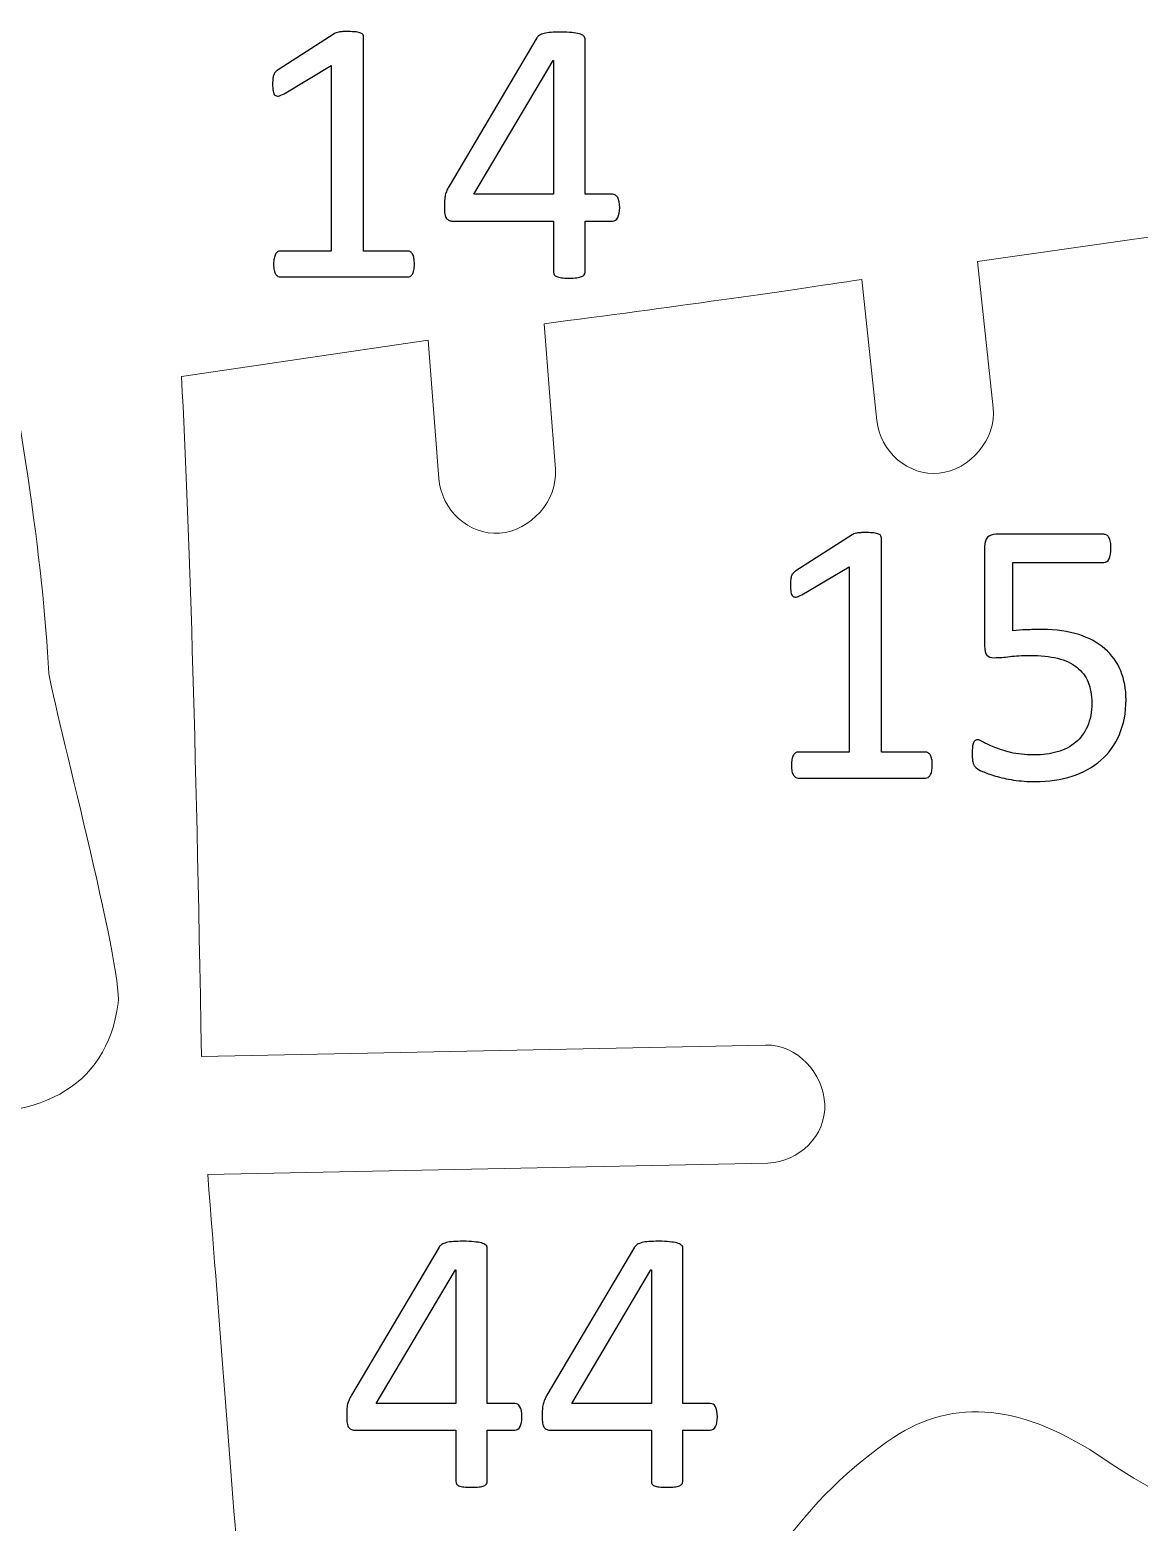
# Model space of a CAD drawing. Header units: inches. Extents: x -2.74 to 3.04, y -4.95 to 0.91.
# Drawn here: x -1.01 to -0.531, y 0.156 to 0.801 of the extents above; entities that cross this region are included whole.
import ezdxf

# ---------------------------------------------------------------- set-up
doc = ezdxf.new("R2010")
doc.units = ezdxf.units.IN
doc.header["$MEASUREMENT"] = 0
doc.layers.add('Layer 1', color=7, linetype='Continuous')

msp = doc.modelspace()

# ---------------------------------------------------------------- linework, layer by layer
at = {"layer": 'Layer 1', "color": 1, "lineweight": 9}
for points, knots in [([(-1.1036, 0.34361), (-1.1036, 0.34361), (-1.05435, 0.33406), (-1.05435, 0.33406), (-1.05435, 0.33406), (-1.00737, 0.32848), (-0.97731, 0.34351), (-0.97233, 0.38055), (-0.97233, 0.38055), (-0.97031, 0.39557), (-0.99998, 0.50842), (-1.00234, 0.52306), (-1.00234, 0.52306), (-1.00457, 0.57064), (-1.01445, 0.63688), (-1.03198, 0.72176), (-1.03198, 0.72176), (-1.03744, 0.74213), (-1.05893, 0.76045), (-1.09643, 0.77673), (-1.09643, 0.77673), (-1.15956, 0.77634), (-1.2063, 0.75626), (-1.23665, 0.7165), (-1.23665, 0.7165), (-1.26701, 0.67672), (-1.30163, 0.65915), (-1.3405, 0.66376), (-1.3405, 0.66376), (-1.35995, 0.66607), (-1.384, 0.68766), (-1.41266, 0.72852), (-1.41266, 0.72852), (-1.44133, 0.76938), (-1.47705, 0.79235), (-1.51981, 0.79743), (-1.51981, 0.79743), (-1.55092, 0.80113), (-1.57452, 0.76844), (-1.59061, 0.69937), (-1.59061, 0.69937), (-1.59864, 0.65868), (-1.60557, 0.61715), (-1.61073, 0.57872)], [0, 0, 0, 0, 0.090909, 0.090909, 0.090909, 0.090909, 0.181818, 0.181818, 0.181818, 0.181818, 0.272727, 0.272727, 0.272727, 0.272727, 0.363636, 0.363636, 0.363636, 0.363636, 0.454545, 0.454545, 0.454545, 0.454545, 0.545455, 0.545455, 0.545455, 0.545455, 0.636364, 0.636364, 0.636364, 0.636364, 0.727273, 0.727273, 0.727273, 0.727273, 0.818182, 0.818182, 0.818182, 0.818182, 0.909091, 0.909091, 0.909091, 0.909091, 1, 1, 1, 1]), ([(-0.65099, 0.6933), (-0.65099, 0.6933), (-0.6444, 0.63237), (-0.6444, 0.63237), (-0.6444, 0.63237), (-0.64302, 0.61895), (-0.63089, 0.60817), (-0.61748, 0.60956), (-0.61748, 0.60956), (-0.60407, 0.61094), (-0.59278, 0.62441), (-0.59416, 0.63782), (-0.59416, 0.63782), (-0.59416, 0.63782), (-0.60098, 0.70097), (-0.60098, 0.70097)], [0, 0, 0, 0, 0.25, 0.25, 0.25, 0.25, 0.5, 0.5, 0.5, 0.5, 0.75, 0.75, 0.75, 0.75, 1, 1, 1, 1]), ([(-0.83841, 0.66707), (-0.83841, 0.66707), (-0.8337, 0.60726), (-0.8337, 0.60726), (-0.8337, 0.60726), (-0.83271, 0.59381), (-0.82091, 0.58268), (-0.80746, 0.58367), (-0.80746, 0.58367), (-0.79402, 0.58466), (-0.78234, 0.5978), (-0.78333, 0.61124), (-0.78333, 0.61124), (-0.78333, 0.61124), (-0.78827, 0.67413), (-0.78827, 0.67413)], [0, 0, 0, 0, 0.25, 0.25, 0.25, 0.25, 0.5, 0.5, 0.5, 0.5, 0.75, 0.75, 0.75, 0.75, 1, 1, 1, 1]), ([(-0.83841, 0.66707), (-0.83841, 0.66707), (-0.94491, 0.65135), (-0.94491, 0.65135), (-0.94491, 0.65135), (-0.94143, 0.58295), (-0.93889, 0.50199), (-0.93628, 0.35756)], [0, 0, 0, 0, 0.5, 0.5, 0.5, 0.5, 1, 1, 1, 1]), ([(-0.93362, 0.3066), (-0.93362, 0.3066), (-0.69151, 0.31148), (-0.69151, 0.31148), (-0.69151, 0.31148), (-0.67803, 0.31195), (-0.66645, 0.32331), (-0.66692, 0.33679), (-0.66692, 0.33679), (-0.66739, 0.35026), (-0.67906, 0.36294), (-0.69253, 0.36248), (-0.69253, 0.36248), (-0.69253, 0.36248), (-0.93628, 0.35756), (-0.93628, 0.35756)], [0, 0, 0, 0, 0.25, 0.25, 0.25, 0.25, 0.5, 0.5, 0.5, 0.5, 0.75, 0.75, 0.75, 0.75, 1, 1, 1, 1]), ([(-0.23526, -0.73269), (-0.45909, -0.69429), (-0.6092, -0.6182), (-0.68557, -0.50441), (-0.68557, -0.50441), (-0.73794, -0.42638), (-0.76167, -0.3032), (-0.75676, -0.13485), (-0.75676, -0.13485), (-0.75185, 0.03349), (-0.71202, 0.14276), (-0.63724, 0.19294), (-0.63724, 0.19294), (-0.61123, 0.2104), (-0.58081, 0.20724), (-0.54598, 0.18345), (-0.54598, 0.18345), (-0.51116, 0.15967), (-0.48561, 0.15323), (-0.46936, 0.16414), (-0.46936, 0.16414), (-0.45635, 0.17287), (-0.44854, 0.19109), (-0.44591, 0.21879), (-0.44591, 0.21879), (-0.44328, 0.24649), (-0.43222, 0.26689), (-0.4127, 0.27998), (-0.4127, 0.27998), (-0.37694, 0.30398), (-0.34924, 0.30135), (-0.32961, 0.27209), (-0.32961, 0.27209), (-0.29251, 0.21682), (-0.28051, 0.19894), (-0.2936, 0.21844), (-0.2936, 0.21844), (-0.28051, 0.19894), (-0.26096, 0.19791), (-0.23495, 0.21537), (-0.23495, 0.21537), (-0.22845, 0.21974), (-0.22009, 0.23713), (-0.20986, 0.26757), (-0.20986, 0.26757), (-0.19964, 0.29801), (-0.18478, 0.31978), (-0.16527, 0.33287), (-0.16527, 0.33287), (-0.12951, 0.35688), (-0.09963, 0.35099), (-0.07563, 0.31523), (-0.07563, 0.31523), (-0.07344, 0.31198), (-0.07096, 0.2995), (-0.06817, 0.27779), (-0.06817, 0.27779), (-0.06539, 0.25608), (-0.06182, 0.24198), (-0.05745, 0.23547)], [0, 0, 0, 0, 0.066667, 0.066667, 0.066667, 0.066667, 0.133333, 0.133333, 0.133333, 0.133333, 0.2, 0.2, 0.2, 0.2, 0.266667, 0.266667, 0.266667, 0.266667, 0.333333, 0.333333, 0.333333, 0.333333, 0.4, 0.4, 0.4, 0.4, 0.466667, 0.466667, 0.466667, 0.466667, 0.533333, 0.533333, 0.533333, 0.533333, 0.6, 0.6, 0.6, 0.6, 0.666667, 0.666667, 0.666667, 0.666667, 0.733333, 0.733333, 0.733333, 0.733333, 0.8, 0.8, 0.8, 0.8, 0.866667, 0.866667, 0.866667, 0.866667, 0.933333, 0.933333, 0.933333, 0.933333, 1, 1, 1, 1]), ([(-0.93362, 0.3066), (-0.92797, 0.23494), (-0.92446, 0.18879), (-0.91881, 0.11713), (-0.91881, 0.11713), (-0.91962, 0.027), (-0.94603, -0.03553), (-0.99805, -0.07044), (-0.99805, -0.07044), (-1.01431, -0.08135), (-1.04088, -0.09094), (-1.07778, -0.0992), (-1.07778, -0.0992), (-1.11467, -0.10746), (-1.13963, -0.11595), (-1.15263, -0.12468), (-1.15263, -0.12468), (-1.16239, -0.13122), (-1.15958, -0.16), (-1.14422, -0.21099), (-1.14422, -0.21099), (-1.13108, -0.24461), (-1.11794, -0.27824), (-1.10481, -0.31186), (-1.10481, -0.31186), (-1.10366, -0.33467), (-1.10921, -0.38084), (-1.12148, -0.45038), (-1.12148, -0.45038), (-1.13376, -0.51992), (-1.13662, -0.55957), (-1.13007, -0.56932), (-1.13007, -0.56932), (-1.10894, -0.60081), (-0.97177, -0.60091), (-0.93246, -0.59404)], [0, 0, 0, 0, 0.111111, 0.111111, 0.111111, 0.111111, 0.222222, 0.222222, 0.222222, 0.222222, 0.333333, 0.333333, 0.333333, 0.333333, 0.444444, 0.444444, 0.444444, 0.444444, 0.555556, 0.555556, 0.555556, 0.555556, 0.666667, 0.666667, 0.666667, 0.666667, 0.777778, 0.777778, 0.777778, 0.777778, 0.888889, 0.888889, 0.888889, 0.888889, 1, 1, 1, 1])]:
    msp.add_open_spline(points, degree=3, knots=knots, dxfattribs=at)
at = {"layer": 'Layer 1'}
for points, knots in [([(-0.84428, 0.69987), (-0.84428, 0.69884), (-0.84436, 0.69798), (-0.84453, 0.69726), (-0.84453, 0.69726), (-0.84469, 0.69656), (-0.84492, 0.69601), (-0.84517, 0.69556), (-0.84517, 0.69556), (-0.84544, 0.69512), (-0.84575, 0.69481), (-0.84611, 0.69462), (-0.84611, 0.69462), (-0.84647, 0.69443), (-0.84683, 0.69434), (-0.84722, 0.69434), (-0.84722, 0.69434), (-0.84722, 0.69434), (-0.90222, 0.69434), (-0.90222, 0.69434), (-0.90222, 0.69434), (-0.90261, 0.69434), (-0.90294, 0.69443), (-0.90328, 0.69462), (-0.90328, 0.69462), (-0.90361, 0.69481), (-0.90391, 0.69512), (-0.90422, 0.69556), (-0.90422, 0.69556), (-0.90453, 0.69601), (-0.90475, 0.69656), (-0.90491, 0.69726), (-0.90491, 0.69726), (-0.90508, 0.69798), (-0.90517, 0.69884), (-0.90517, 0.69987), (-0.90517, 0.69987), (-0.90517, 0.70084), (-0.90508, 0.7017), (-0.90491, 0.7024), (-0.90491, 0.7024), (-0.90475, 0.70309), (-0.90456, 0.70368), (-0.9043, 0.70415), (-0.9043, 0.70415), (-0.90406, 0.70462), (-0.90375, 0.70495), (-0.90341, 0.7052), (-0.90341, 0.7052), (-0.90306, 0.70545), (-0.90267, 0.70556), (-0.90222, 0.70556), (-0.90222, 0.70556), (-0.90222, 0.70556), (-0.88025, 0.70556), (-0.88025, 0.70556), (-0.88025, 0.70556), (-0.88025, 0.70556), (-0.88025, 0.78565), (-0.88025, 0.78565), (-0.88025, 0.78565), (-0.88025, 0.78565), (-0.90061, 0.77354), (-0.90061, 0.77354), (-0.90061, 0.77354), (-0.90164, 0.77298), (-0.90244, 0.77265), (-0.90308, 0.77254), (-0.90308, 0.77254), (-0.90369, 0.77245), (-0.90419, 0.77256), (-0.90458, 0.77293), (-0.90458, 0.77293), (-0.90497, 0.77326), (-0.90522, 0.77384), (-0.90536, 0.77468), (-0.90536, 0.77468), (-0.9055, 0.77548), (-0.90556, 0.77651), (-0.90556, 0.77776), (-0.90556, 0.77776), (-0.90556, 0.77867), (-0.90553, 0.77945), (-0.90544, 0.78012), (-0.90544, 0.78012), (-0.90536, 0.78076), (-0.90525, 0.78131), (-0.90508, 0.78173), (-0.90508, 0.78173), (-0.90491, 0.78217), (-0.90467, 0.78256), (-0.90439, 0.7829), (-0.90439, 0.7829), (-0.90408, 0.7832), (-0.90369, 0.78354), (-0.90319, 0.78387), (-0.90319, 0.78387), (-0.90319, 0.78387), (-0.87894, 0.7994), (-0.87894, 0.7994), (-0.87894, 0.7994), (-0.87872, 0.79956), (-0.87847, 0.7997), (-0.87814, 0.79981), (-0.87814, 0.79981), (-0.8778, 0.79993), (-0.87741, 0.80004), (-0.87691, 0.80015), (-0.87691, 0.80015), (-0.87641, 0.80026), (-0.87586, 0.80031), (-0.87519, 0.80034), (-0.87519, 0.80034), (-0.87456, 0.80037), (-0.87375, 0.80037), (-0.87278, 0.80037), (-0.87278, 0.80037), (-0.87147, 0.80037), (-0.87039, 0.80031), (-0.8695, 0.80023), (-0.8695, 0.80023), (-0.86864, 0.80012), (-0.86797, 0.79995), (-0.86747, 0.79976), (-0.86747, 0.79976), (-0.867, 0.79959), (-0.86667, 0.79934), (-0.8665, 0.79904), (-0.8665, 0.79904), (-0.86633, 0.79873), (-0.86625, 0.79843), (-0.86625, 0.79809), (-0.86625, 0.79809), (-0.86625, 0.79809), (-0.86625, 0.70556), (-0.86625, 0.70556), (-0.86625, 0.70556), (-0.86625, 0.70556), (-0.84722, 0.70556), (-0.84722, 0.70556), (-0.84722, 0.70556), (-0.84678, 0.70556), (-0.84636, 0.70545), (-0.846, 0.7052), (-0.846, 0.7052), (-0.84561, 0.70495), (-0.8453, 0.70462), (-0.84506, 0.70415), (-0.84506, 0.70415), (-0.8448, 0.70368), (-0.84461, 0.70309), (-0.84447, 0.7024), (-0.84447, 0.7024), (-0.84436, 0.7017), (-0.84428, 0.70084), (-0.84428, 0.69987)], [0, 0, 0, 0, 0.025641, 0.025641, 0.025641, 0.025641, 0.051282, 0.051282, 0.051282, 0.051282, 0.076923, 0.076923, 0.076923, 0.076923, 0.102564, 0.102564, 0.102564, 0.102564, 0.128205, 0.128205, 0.128205, 0.128205, 0.153846, 0.153846, 0.153846, 0.153846, 0.179487, 0.179487, 0.179487, 0.179487, 0.205128, 0.205128, 0.205128, 0.205128, 0.230769, 0.230769, 0.230769, 0.230769, 0.25641, 0.25641, 0.25641, 0.25641, 0.282051, 0.282051, 0.282051, 0.282051, 0.307692, 0.307692, 0.307692, 0.307692, 0.333333, 0.333333, 0.333333, 0.333333, 0.358974, 0.358974, 0.358974, 0.358974, 0.384615, 0.384615, 0.384615, 0.384615, 0.410256, 0.410256, 0.410256, 0.410256, 0.435897, 0.435897, 0.435897, 0.435897, 0.461538, 0.461538, 0.461538, 0.461538, 0.487179, 0.487179, 0.487179, 0.487179, 0.512821, 0.512821, 0.512821, 0.512821, 0.538462, 0.538462, 0.538462, 0.538462, 0.564103, 0.564103, 0.564103, 0.564103, 0.589744, 0.589744, 0.589744, 0.589744, 0.615385, 0.615385, 0.615385, 0.615385, 0.641026, 0.641026, 0.641026, 0.641026, 0.666667, 0.666667, 0.666667, 0.666667, 0.692308, 0.692308, 0.692308, 0.692308, 0.717949, 0.717949, 0.717949, 0.717949, 0.74359, 0.74359, 0.74359, 0.74359, 0.769231, 0.769231, 0.769231, 0.769231, 0.794872, 0.794872, 0.794872, 0.794872, 0.820513, 0.820513, 0.820513, 0.820513, 0.846154, 0.846154, 0.846154, 0.846154, 0.871795, 0.871795, 0.871795, 0.871795, 0.897436, 0.897436, 0.897436, 0.897436, 0.923077, 0.923077, 0.923077, 0.923077, 0.948718, 0.948718, 0.948718, 0.948718, 0.974359, 0.974359, 0.974359, 0.974359, 1, 1, 1, 1]), ([(-0.75558, 0.72429), (-0.75558, 0.72251), (-0.75586, 0.72109), (-0.75639, 0.72006), (-0.75639, 0.72006), (-0.75694, 0.71904), (-0.75769, 0.71851), (-0.75867, 0.71851), (-0.75867, 0.71851), (-0.75867, 0.71851), (-0.77056, 0.71851), (-0.77056, 0.71851), (-0.77056, 0.71851), (-0.77056, 0.71851), (-0.77056, 0.69637), (-0.77056, 0.69637), (-0.77056, 0.69637), (-0.77056, 0.69595), (-0.77067, 0.69556), (-0.77089, 0.69529), (-0.77089, 0.69529), (-0.77108, 0.69498), (-0.77147, 0.69473), (-0.77203, 0.69451), (-0.77203, 0.69451), (-0.77256, 0.69429), (-0.77328, 0.69412), (-0.77414, 0.69401), (-0.77414, 0.69401), (-0.775, 0.6939), (-0.77611, 0.69384), (-0.77747, 0.69384), (-0.77747, 0.69384), (-0.77878, 0.69384), (-0.77986, 0.6939), (-0.78072, 0.69401), (-0.78072, 0.69401), (-0.78158, 0.69412), (-0.78228, 0.69429), (-0.7828, 0.69451), (-0.7828, 0.69451), (-0.7833, 0.69473), (-0.78367, 0.69498), (-0.78386, 0.69529), (-0.78386, 0.69529), (-0.78406, 0.69556), (-0.78414, 0.69595), (-0.78414, 0.69637), (-0.78414, 0.69637), (-0.78414, 0.69637), (-0.78414, 0.71851), (-0.78414, 0.71851), (-0.78414, 0.71851), (-0.78414, 0.71851), (-0.82761, 0.71851), (-0.82761, 0.71851), (-0.82761, 0.71851), (-0.82825, 0.71851), (-0.8288, 0.71859), (-0.82922, 0.71876), (-0.82922, 0.71876), (-0.82967, 0.71893), (-0.83006, 0.71923), (-0.83041, 0.71965), (-0.83041, 0.71965), (-0.83075, 0.72009), (-0.831, 0.7207), (-0.83114, 0.72154), (-0.83114, 0.72154), (-0.83128, 0.72234), (-0.83133, 0.7234), (-0.83133, 0.7247), (-0.83133, 0.7247), (-0.83133, 0.72573), (-0.8313, 0.72665), (-0.83125, 0.72745), (-0.83125, 0.72745), (-0.83119, 0.72829), (-0.83111, 0.72904), (-0.83094, 0.7297), (-0.83094, 0.7297), (-0.83078, 0.73037), (-0.83056, 0.73104), (-0.83028, 0.73165), (-0.83028, 0.73165), (-0.83003, 0.73229), (-0.82969, 0.73295), (-0.8293, 0.73365), (-0.8293, 0.73365), (-0.8293, 0.73365), (-0.79139, 0.79762), (-0.79139, 0.79762), (-0.79139, 0.79762), (-0.79111, 0.79804), (-0.79072, 0.79843), (-0.79019, 0.79876), (-0.79019, 0.79876), (-0.78969, 0.79909), (-0.78903, 0.79934), (-0.78822, 0.79956), (-0.78822, 0.79956), (-0.78739, 0.79979), (-0.78639, 0.79993), (-0.78519, 0.80001), (-0.78519, 0.80001), (-0.784, 0.80009), (-0.78258, 0.80015), (-0.78097, 0.80015), (-0.78097, 0.80015), (-0.77917, 0.80015), (-0.77761, 0.80006), (-0.77628, 0.79993), (-0.77628, 0.79993), (-0.77497, 0.79979), (-0.77389, 0.79962), (-0.77308, 0.7994), (-0.77308, 0.7994), (-0.77225, 0.79917), (-0.77164, 0.7989), (-0.77119, 0.79854), (-0.77119, 0.79854), (-0.77078, 0.7982), (-0.77056, 0.79779), (-0.77056, 0.79729), (-0.77056, 0.79729), (-0.77056, 0.79729), (-0.77056, 0.73006), (-0.77056, 0.73006), (-0.77056, 0.73006), (-0.77056, 0.73006), (-0.75867, 0.73006), (-0.75867, 0.73006), (-0.75867, 0.73006), (-0.75775, 0.73006), (-0.757, 0.72959), (-0.75644, 0.72865), (-0.75644, 0.72865), (-0.75586, 0.7277), (-0.75558, 0.72623), (-0.75558, 0.72429)], [0, 0, 0, 0, 0.028571, 0.028571, 0.028571, 0.028571, 0.057143, 0.057143, 0.057143, 0.057143, 0.085714, 0.085714, 0.085714, 0.085714, 0.114286, 0.114286, 0.114286, 0.114286, 0.142857, 0.142857, 0.142857, 0.142857, 0.171429, 0.171429, 0.171429, 0.171429, 0.2, 0.2, 0.2, 0.2, 0.228571, 0.228571, 0.228571, 0.228571, 0.257143, 0.257143, 0.257143, 0.257143, 0.285714, 0.285714, 0.285714, 0.285714, 0.314286, 0.314286, 0.314286, 0.314286, 0.342857, 0.342857, 0.342857, 0.342857, 0.371429, 0.371429, 0.371429, 0.371429, 0.4, 0.4, 0.4, 0.4, 0.428571, 0.428571, 0.428571, 0.428571, 0.457143, 0.457143, 0.457143, 0.457143, 0.485714, 0.485714, 0.485714, 0.485714, 0.514286, 0.514286, 0.514286, 0.514286, 0.542857, 0.542857, 0.542857, 0.542857, 0.571429, 0.571429, 0.571429, 0.571429, 0.6, 0.6, 0.6, 0.6, 0.628571, 0.628571, 0.628571, 0.628571, 0.657143, 0.657143, 0.657143, 0.657143, 0.685714, 0.685714, 0.685714, 0.685714, 0.714286, 0.714286, 0.714286, 0.714286, 0.742857, 0.742857, 0.742857, 0.742857, 0.771429, 0.771429, 0.771429, 0.771429, 0.8, 0.8, 0.8, 0.8, 0.828571, 0.828571, 0.828571, 0.828571, 0.857143, 0.857143, 0.857143, 0.857143, 0.885714, 0.885714, 0.885714, 0.885714, 0.914286, 0.914286, 0.914286, 0.914286, 0.942857, 0.942857, 0.942857, 0.942857, 0.971429, 0.971429, 0.971429, 0.971429, 1, 1, 1, 1]), ([(-0.78414, 0.78784), (-0.78414, 0.78784), (-0.7843, 0.78784), (-0.7843, 0.78784), (-0.7843, 0.78784), (-0.7843, 0.78784), (-0.81856, 0.73006), (-0.81856, 0.73006), (-0.81856, 0.73006), (-0.81856, 0.73006), (-0.78414, 0.73006), (-0.78414, 0.73006), (-0.78414, 0.73006), (-0.78414, 0.73006), (-0.78414, 0.78784), (-0.78414, 0.78784)], [0, 0, 0, 0, 0.25, 0.25, 0.25, 0.25, 0.5, 0.5, 0.5, 0.5, 0.75, 0.75, 0.75, 0.75, 1, 1, 1, 1]), ([(-0.62048, 0.48339), (-0.62048, 0.48236), (-0.62056, 0.4815), (-0.62073, 0.48078), (-0.62073, 0.48078), (-0.6209, 0.48008), (-0.62112, 0.47952), (-0.62137, 0.47908), (-0.62137, 0.47908), (-0.62165, 0.47864), (-0.62195, 0.47833), (-0.62231, 0.47814), (-0.62231, 0.47814), (-0.62268, 0.47794), (-0.62304, 0.47786), (-0.62343, 0.47786), (-0.62343, 0.47786), (-0.62343, 0.47786), (-0.67843, 0.47786), (-0.67843, 0.47786), (-0.67843, 0.47786), (-0.67881, 0.47786), (-0.67915, 0.47794), (-0.67948, 0.47814), (-0.67948, 0.47814), (-0.67981, 0.47833), (-0.68012, 0.47864), (-0.68043, 0.47908), (-0.68043, 0.47908), (-0.68073, 0.47952), (-0.68095, 0.48008), (-0.68112, 0.48078), (-0.68112, 0.48078), (-0.68129, 0.4815), (-0.68137, 0.48236), (-0.68137, 0.48339), (-0.68137, 0.48339), (-0.68137, 0.48436), (-0.68129, 0.48522), (-0.68112, 0.48591), (-0.68112, 0.48591), (-0.68095, 0.48661), (-0.68076, 0.48719), (-0.68051, 0.48767), (-0.68051, 0.48767), (-0.68026, 0.48814), (-0.67995, 0.48847), (-0.67962, 0.48872), (-0.67962, 0.48872), (-0.67926, 0.48897), (-0.67887, 0.48908), (-0.67843, 0.48908), (-0.67843, 0.48908), (-0.67843, 0.48908), (-0.65645, 0.48908), (-0.65645, 0.48908), (-0.65645, 0.48908), (-0.65645, 0.48908), (-0.65645, 0.56916), (-0.65645, 0.56916), (-0.65645, 0.56916), (-0.65645, 0.56916), (-0.67681, 0.55705), (-0.67681, 0.55705), (-0.67681, 0.55705), (-0.67784, 0.5565), (-0.67865, 0.55616), (-0.67929, 0.55605), (-0.67929, 0.55605), (-0.6799, 0.55597), (-0.6804, 0.55608), (-0.68079, 0.55644), (-0.68079, 0.55644), (-0.68118, 0.55678), (-0.68143, 0.55736), (-0.68156, 0.55819), (-0.68156, 0.55819), (-0.6817, 0.559), (-0.68176, 0.56002), (-0.68176, 0.56128), (-0.68176, 0.56128), (-0.68176, 0.56219), (-0.68173, 0.56297), (-0.68165, 0.56363), (-0.68165, 0.56363), (-0.68156, 0.56428), (-0.68145, 0.56483), (-0.68129, 0.56525), (-0.68129, 0.56525), (-0.68112, 0.56569), (-0.68087, 0.56608), (-0.68059, 0.56641), (-0.68059, 0.56641), (-0.68029, 0.56672), (-0.6799, 0.56705), (-0.6794, 0.56739), (-0.6794, 0.56739), (-0.6794, 0.56739), (-0.65515, 0.58291), (-0.65515, 0.58291), (-0.65515, 0.58291), (-0.65493, 0.58308), (-0.65468, 0.58322), (-0.65434, 0.58333), (-0.65434, 0.58333), (-0.65401, 0.58344), (-0.65362, 0.58355), (-0.65312, 0.58366), (-0.65312, 0.58366), (-0.65262, 0.58378), (-0.65206, 0.58383), (-0.6514, 0.58386), (-0.6514, 0.58386), (-0.65076, 0.58389), (-0.64995, 0.58389), (-0.64898, 0.58389), (-0.64898, 0.58389), (-0.64768, 0.58389), (-0.64659, 0.58383), (-0.6457, 0.58375), (-0.6457, 0.58375), (-0.64484, 0.58363), (-0.64418, 0.58347), (-0.64368, 0.58328), (-0.64368, 0.58328), (-0.6432, 0.58311), (-0.64287, 0.58286), (-0.6427, 0.58255), (-0.6427, 0.58255), (-0.64254, 0.58225), (-0.64245, 0.58194), (-0.64245, 0.58161), (-0.64245, 0.58161), (-0.64245, 0.58161), (-0.64245, 0.48908), (-0.64245, 0.48908), (-0.64245, 0.48908), (-0.64245, 0.48908), (-0.62343, 0.48908), (-0.62343, 0.48908), (-0.62343, 0.48908), (-0.62298, 0.48908), (-0.62256, 0.48897), (-0.6222, 0.48872), (-0.6222, 0.48872), (-0.62181, 0.48847), (-0.62151, 0.48814), (-0.62126, 0.48767), (-0.62126, 0.48767), (-0.62101, 0.48719), (-0.62081, 0.48661), (-0.62068, 0.48591), (-0.62068, 0.48591), (-0.62056, 0.48522), (-0.62048, 0.48436), (-0.62048, 0.48339)], [0, 0, 0, 0, 0.025641, 0.025641, 0.025641, 0.025641, 0.051282, 0.051282, 0.051282, 0.051282, 0.076923, 0.076923, 0.076923, 0.076923, 0.102564, 0.102564, 0.102564, 0.102564, 0.128205, 0.128205, 0.128205, 0.128205, 0.153846, 0.153846, 0.153846, 0.153846, 0.179487, 0.179487, 0.179487, 0.179487, 0.205128, 0.205128, 0.205128, 0.205128, 0.230769, 0.230769, 0.230769, 0.230769, 0.25641, 0.25641, 0.25641, 0.25641, 0.282051, 0.282051, 0.282051, 0.282051, 0.307692, 0.307692, 0.307692, 0.307692, 0.333333, 0.333333, 0.333333, 0.333333, 0.358974, 0.358974, 0.358974, 0.358974, 0.384615, 0.384615, 0.384615, 0.384615, 0.410256, 0.410256, 0.410256, 0.410256, 0.435897, 0.435897, 0.435897, 0.435897, 0.461538, 0.461538, 0.461538, 0.461538, 0.487179, 0.487179, 0.487179, 0.487179, 0.512821, 0.512821, 0.512821, 0.512821, 0.538462, 0.538462, 0.538462, 0.538462, 0.564103, 0.564103, 0.564103, 0.564103, 0.589744, 0.589744, 0.589744, 0.589744, 0.615385, 0.615385, 0.615385, 0.615385, 0.641026, 0.641026, 0.641026, 0.641026, 0.666667, 0.666667, 0.666667, 0.666667, 0.692308, 0.692308, 0.692308, 0.692308, 0.717949, 0.717949, 0.717949, 0.717949, 0.74359, 0.74359, 0.74359, 0.74359, 0.769231, 0.769231, 0.769231, 0.769231, 0.794872, 0.794872, 0.794872, 0.794872, 0.820513, 0.820513, 0.820513, 0.820513, 0.846154, 0.846154, 0.846154, 0.846154, 0.871795, 0.871795, 0.871795, 0.871795, 0.897436, 0.897436, 0.897436, 0.897436, 0.923077, 0.923077, 0.923077, 0.923077, 0.948718, 0.948718, 0.948718, 0.948718, 0.974359, 0.974359, 0.974359, 0.974359, 1, 1, 1, 1]), ([(-0.53676, 0.51172), (-0.53676, 0.50608), (-0.5377, 0.50105), (-0.53959, 0.49667), (-0.53959, 0.49667), (-0.54148, 0.49228), (-0.54418, 0.48855), (-0.54765, 0.48555), (-0.54765, 0.48555), (-0.55112, 0.48252), (-0.55526, 0.48025), (-0.56006, 0.47867), (-0.56006, 0.47867), (-0.56487, 0.47711), (-0.5702, 0.4763), (-0.57606, 0.4763), (-0.57606, 0.4763), (-0.57931, 0.4763), (-0.5824, 0.47655), (-0.58534, 0.477), (-0.58534, 0.477), (-0.58826, 0.47747), (-0.59087, 0.47802), (-0.59315, 0.47872), (-0.59315, 0.47872), (-0.59543, 0.47939), (-0.59729, 0.48005), (-0.59876, 0.48072), (-0.59876, 0.48072), (-0.60023, 0.48136), (-0.60115, 0.48189), (-0.60156, 0.48225), (-0.60156, 0.48225), (-0.60198, 0.48264), (-0.60226, 0.483), (-0.60243, 0.4833), (-0.60243, 0.4833), (-0.60259, 0.48364), (-0.60273, 0.48402), (-0.60287, 0.4845), (-0.60287, 0.4845), (-0.60301, 0.48494), (-0.60309, 0.48552), (-0.60315, 0.48625), (-0.60315, 0.48625), (-0.6032, 0.48694), (-0.60323, 0.48778), (-0.60323, 0.48878), (-0.60323, 0.48878), (-0.60323, 0.48969), (-0.6032, 0.49052), (-0.60312, 0.49125), (-0.60312, 0.49125), (-0.60304, 0.49197), (-0.60287, 0.49258), (-0.60267, 0.49302), (-0.60267, 0.49302), (-0.60245, 0.4935), (-0.6022, 0.49383), (-0.6019, 0.49405), (-0.6019, 0.49405), (-0.60159, 0.49428), (-0.60126, 0.49439), (-0.60087, 0.49439), (-0.60087, 0.49439), (-0.60034, 0.49439), (-0.59948, 0.49405), (-0.59834, 0.49336), (-0.59834, 0.49336), (-0.5972, 0.49269), (-0.59567, 0.49194), (-0.59376, 0.49117), (-0.59376, 0.49117), (-0.59181, 0.49039), (-0.58945, 0.48964), (-0.58659, 0.48891), (-0.58659, 0.48891), (-0.58373, 0.48822), (-0.58037, 0.48786), (-0.57645, 0.48786), (-0.57645, 0.48786), (-0.57281, 0.48786), (-0.56948, 0.4883), (-0.56645, 0.48917), (-0.56645, 0.48917), (-0.5634, 0.49002), (-0.56079, 0.49139), (-0.55859, 0.49325), (-0.55859, 0.49325), (-0.5564, 0.49508), (-0.55468, 0.49741), (-0.55343, 0.50019), (-0.55343, 0.50019), (-0.55218, 0.503), (-0.55156, 0.50639), (-0.55156, 0.51041), (-0.55156, 0.51041), (-0.55156, 0.51378), (-0.55209, 0.51675), (-0.55315, 0.51933), (-0.55315, 0.51933), (-0.5542, 0.52189), (-0.55584, 0.52405), (-0.55804, 0.52575), (-0.55804, 0.52575), (-0.56023, 0.52747), (-0.56301, 0.52875), (-0.56637, 0.52958), (-0.56637, 0.52958), (-0.56973, 0.53041), (-0.57376, 0.53083), (-0.57843, 0.53083), (-0.57843, 0.53083), (-0.58173, 0.53083), (-0.58456, 0.53067), (-0.58695, 0.53036), (-0.58695, 0.53036), (-0.58934, 0.53002), (-0.59156, 0.52986), (-0.59362, 0.52986), (-0.59362, 0.52986), (-0.59515, 0.52986), (-0.59623, 0.53022), (-0.5969, 0.53091), (-0.5969, 0.53091), (-0.59754, 0.53163), (-0.59787, 0.53297), (-0.59787, 0.535), (-0.59787, 0.535), (-0.59787, 0.535), (-0.59787, 0.57789), (-0.59787, 0.57789), (-0.59787, 0.57789), (-0.59787, 0.57966), (-0.59745, 0.581), (-0.59659, 0.58186), (-0.59659, 0.58186), (-0.59576, 0.58272), (-0.59456, 0.58316), (-0.59298, 0.58316), (-0.59298, 0.58316), (-0.59298, 0.58316), (-0.54634, 0.58316), (-0.54634, 0.58316), (-0.54634, 0.58316), (-0.54593, 0.58316), (-0.54548, 0.58305), (-0.54509, 0.5828), (-0.54509, 0.5828), (-0.54468, 0.58255), (-0.54434, 0.58219), (-0.54406, 0.58169), (-0.54406, 0.58169), (-0.54379, 0.58122), (-0.54359, 0.58058), (-0.54345, 0.57983), (-0.54345, 0.57983), (-0.54331, 0.57908), (-0.54326, 0.57816), (-0.54326, 0.57713), (-0.54326, 0.57713), (-0.54326, 0.57519), (-0.54354, 0.57366), (-0.54406, 0.57258), (-0.54406, 0.57258), (-0.54462, 0.5715), (-0.54537, 0.57097), (-0.54634, 0.57097), (-0.54634, 0.57097), (-0.54634, 0.57097), (-0.58565, 0.57097), (-0.58565, 0.57097), (-0.58565, 0.57097), (-0.58565, 0.57097), (-0.58565, 0.54141), (-0.58565, 0.54141), (-0.58565, 0.54141), (-0.58376, 0.54169), (-0.58181, 0.54186), (-0.57984, 0.54191), (-0.57984, 0.54191), (-0.57787, 0.54197), (-0.57556, 0.542), (-0.57295, 0.542), (-0.57295, 0.542), (-0.56693, 0.542), (-0.56168, 0.54128), (-0.55718, 0.53983), (-0.55718, 0.53983), (-0.55268, 0.53839), (-0.54893, 0.53636), (-0.5459, 0.53372), (-0.5459, 0.53372), (-0.5429, 0.53111), (-0.54062, 0.52791), (-0.53906, 0.52417), (-0.53906, 0.52417), (-0.53751, 0.52041), (-0.53676, 0.51628), (-0.53676, 0.51172)], [0, 0, 0, 0, 0.02, 0.02, 0.02, 0.02, 0.04, 0.04, 0.04, 0.04, 0.06, 0.06, 0.06, 0.06, 0.08, 0.08, 0.08, 0.08, 0.1, 0.1, 0.1, 0.1, 0.12, 0.12, 0.12, 0.12, 0.14, 0.14, 0.14, 0.14, 0.16, 0.16, 0.16, 0.16, 0.18, 0.18, 0.18, 0.18, 0.2, 0.2, 0.2, 0.2, 0.22, 0.22, 0.22, 0.22, 0.24, 0.24, 0.24, 0.24, 0.26, 0.26, 0.26, 0.26, 0.28, 0.28, 0.28, 0.28, 0.3, 0.3, 0.3, 0.3, 0.32, 0.32, 0.32, 0.32, 0.34, 0.34, 0.34, 0.34, 0.36, 0.36, 0.36, 0.36, 0.38, 0.38, 0.38, 0.38, 0.4, 0.4, 0.4, 0.4, 0.42, 0.42, 0.42, 0.42, 0.44, 0.44, 0.44, 0.44, 0.46, 0.46, 0.46, 0.46, 0.48, 0.48, 0.48, 0.48, 0.5, 0.5, 0.5, 0.5, 0.52, 0.52, 0.52, 0.52, 0.54, 0.54, 0.54, 0.54, 0.56, 0.56, 0.56, 0.56, 0.58, 0.58, 0.58, 0.58, 0.6, 0.6, 0.6, 0.6, 0.62, 0.62, 0.62, 0.62, 0.64, 0.64, 0.64, 0.64, 0.66, 0.66, 0.66, 0.66, 0.68, 0.68, 0.68, 0.68, 0.7, 0.7, 0.7, 0.7, 0.72, 0.72, 0.72, 0.72, 0.74, 0.74, 0.74, 0.74, 0.76, 0.76, 0.76, 0.76, 0.78, 0.78, 0.78, 0.78, 0.8, 0.8, 0.8, 0.8, 0.82, 0.82, 0.82, 0.82, 0.84, 0.84, 0.84, 0.84, 0.86, 0.86, 0.86, 0.86, 0.88, 0.88, 0.88, 0.88, 0.9, 0.9, 0.9, 0.9, 0.92, 0.92, 0.92, 0.92, 0.94, 0.94, 0.94, 0.94, 0.96, 0.96, 0.96, 0.96, 0.98, 0.98, 0.98, 0.98, 1, 1, 1, 1]), ([(-0.79781, 0.20185), (-0.79781, 0.20007), (-0.79809, 0.19865), (-0.79861, 0.19762), (-0.79861, 0.19762), (-0.79917, 0.19659), (-0.79992, 0.19607), (-0.80089, 0.19607), (-0.80089, 0.19607), (-0.80089, 0.19607), (-0.81278, 0.19607), (-0.81278, 0.19607), (-0.81278, 0.19607), (-0.81278, 0.19607), (-0.81278, 0.17393), (-0.81278, 0.17393), (-0.81278, 0.17393), (-0.81278, 0.17351), (-0.81289, 0.17312), (-0.81311, 0.17285), (-0.81311, 0.17285), (-0.81331, 0.17254), (-0.8137, 0.17229), (-0.81426, 0.17207), (-0.81426, 0.17207), (-0.81478, 0.17185), (-0.8155, 0.17168), (-0.81637, 0.17157), (-0.81637, 0.17157), (-0.81723, 0.17146), (-0.81834, 0.1714), (-0.8197, 0.1714), (-0.8197, 0.1714), (-0.821, 0.1714), (-0.82209, 0.17146), (-0.82295, 0.17157), (-0.82295, 0.17157), (-0.82381, 0.17168), (-0.8245, 0.17185), (-0.82503, 0.17207), (-0.82503, 0.17207), (-0.82553, 0.17229), (-0.82589, 0.17254), (-0.82609, 0.17285), (-0.82609, 0.17285), (-0.82628, 0.17312), (-0.82637, 0.17351), (-0.82637, 0.17393), (-0.82637, 0.17393), (-0.82637, 0.17393), (-0.82637, 0.19607), (-0.82637, 0.19607), (-0.82637, 0.19607), (-0.82637, 0.19607), (-0.86984, 0.19607), (-0.86984, 0.19607), (-0.86984, 0.19607), (-0.87048, 0.19607), (-0.87103, 0.19615), (-0.87145, 0.19632), (-0.87145, 0.19632), (-0.87189, 0.19648), (-0.87228, 0.19679), (-0.87264, 0.19721), (-0.87264, 0.19721), (-0.87298, 0.19765), (-0.87323, 0.19826), (-0.87337, 0.19909), (-0.87337, 0.19909), (-0.8735, 0.1999), (-0.87356, 0.20096), (-0.87356, 0.20226), (-0.87356, 0.20226), (-0.87356, 0.20329), (-0.87353, 0.20421), (-0.87348, 0.20501), (-0.87348, 0.20501), (-0.87342, 0.20585), (-0.87334, 0.20659), (-0.87317, 0.20726), (-0.87317, 0.20726), (-0.873, 0.20793), (-0.87278, 0.20859), (-0.8725, 0.20921), (-0.8725, 0.20921), (-0.87226, 0.20985), (-0.87192, 0.21051), (-0.87153, 0.21121), (-0.87153, 0.21121), (-0.87153, 0.21121), (-0.83361, 0.27518), (-0.83361, 0.27518), (-0.83361, 0.27518), (-0.83334, 0.27559), (-0.83295, 0.27598), (-0.83242, 0.27632), (-0.83242, 0.27632), (-0.83192, 0.27665), (-0.83126, 0.2769), (-0.83045, 0.27712), (-0.83045, 0.27712), (-0.82961, 0.27735), (-0.82861, 0.27748), (-0.82742, 0.27757), (-0.82742, 0.27757), (-0.82623, 0.27765), (-0.82481, 0.2777), (-0.8232, 0.2777), (-0.8232, 0.2777), (-0.82139, 0.2777), (-0.81984, 0.27762), (-0.8185, 0.27748), (-0.8185, 0.27748), (-0.8172, 0.27735), (-0.81611, 0.27718), (-0.81531, 0.27696), (-0.81531, 0.27696), (-0.81448, 0.27673), (-0.81387, 0.27646), (-0.81342, 0.27609), (-0.81342, 0.27609), (-0.813, 0.27576), (-0.81278, 0.27535), (-0.81278, 0.27485), (-0.81278, 0.27485), (-0.81278, 0.27485), (-0.81278, 0.20762), (-0.81278, 0.20762), (-0.81278, 0.20762), (-0.81278, 0.20762), (-0.80089, 0.20762), (-0.80089, 0.20762), (-0.80089, 0.20762), (-0.79998, 0.20762), (-0.79923, 0.20715), (-0.79867, 0.20621), (-0.79867, 0.20621), (-0.79809, 0.20526), (-0.79781, 0.20379), (-0.79781, 0.20185)], [0, 0, 0, 0, 0.028571, 0.028571, 0.028571, 0.028571, 0.057143, 0.057143, 0.057143, 0.057143, 0.085714, 0.085714, 0.085714, 0.085714, 0.114286, 0.114286, 0.114286, 0.114286, 0.142857, 0.142857, 0.142857, 0.142857, 0.171429, 0.171429, 0.171429, 0.171429, 0.2, 0.2, 0.2, 0.2, 0.228571, 0.228571, 0.228571, 0.228571, 0.257143, 0.257143, 0.257143, 0.257143, 0.285714, 0.285714, 0.285714, 0.285714, 0.314286, 0.314286, 0.314286, 0.314286, 0.342857, 0.342857, 0.342857, 0.342857, 0.371429, 0.371429, 0.371429, 0.371429, 0.4, 0.4, 0.4, 0.4, 0.428571, 0.428571, 0.428571, 0.428571, 0.457143, 0.457143, 0.457143, 0.457143, 0.485714, 0.485714, 0.485714, 0.485714, 0.514286, 0.514286, 0.514286, 0.514286, 0.542857, 0.542857, 0.542857, 0.542857, 0.571429, 0.571429, 0.571429, 0.571429, 0.6, 0.6, 0.6, 0.6, 0.628571, 0.628571, 0.628571, 0.628571, 0.657143, 0.657143, 0.657143, 0.657143, 0.685714, 0.685714, 0.685714, 0.685714, 0.714286, 0.714286, 0.714286, 0.714286, 0.742857, 0.742857, 0.742857, 0.742857, 0.771429, 0.771429, 0.771429, 0.771429, 0.8, 0.8, 0.8, 0.8, 0.828571, 0.828571, 0.828571, 0.828571, 0.857143, 0.857143, 0.857143, 0.857143, 0.885714, 0.885714, 0.885714, 0.885714, 0.914286, 0.914286, 0.914286, 0.914286, 0.942857, 0.942857, 0.942857, 0.942857, 0.971429, 0.971429, 0.971429, 0.971429, 1, 1, 1, 1]), ([(-0.71334, 0.20185), (-0.71334, 0.20007), (-0.71361, 0.19865), (-0.71414, 0.19762), (-0.71414, 0.19762), (-0.7147, 0.19659), (-0.71545, 0.19607), (-0.71642, 0.19607), (-0.71642, 0.19607), (-0.71642, 0.19607), (-0.72831, 0.19607), (-0.72831, 0.19607), (-0.72831, 0.19607), (-0.72831, 0.19607), (-0.72831, 0.17393), (-0.72831, 0.17393), (-0.72831, 0.17393), (-0.72831, 0.17351), (-0.72842, 0.17312), (-0.72864, 0.17285), (-0.72864, 0.17285), (-0.72884, 0.17254), (-0.72923, 0.17229), (-0.72978, 0.17207), (-0.72978, 0.17207), (-0.73031, 0.17185), (-0.73103, 0.17168), (-0.73189, 0.17157), (-0.73189, 0.17157), (-0.73276, 0.17146), (-0.73387, 0.1714), (-0.73523, 0.1714), (-0.73523, 0.1714), (-0.73653, 0.1714), (-0.73761, 0.17146), (-0.73848, 0.17157), (-0.73848, 0.17157), (-0.73934, 0.17168), (-0.74003, 0.17185), (-0.74056, 0.17207), (-0.74056, 0.17207), (-0.74106, 0.17229), (-0.74142, 0.17254), (-0.74161, 0.17285), (-0.74161, 0.17285), (-0.74181, 0.17312), (-0.74189, 0.17351), (-0.74189, 0.17393), (-0.74189, 0.17393), (-0.74189, 0.17393), (-0.74189, 0.19607), (-0.74189, 0.19607), (-0.74189, 0.19607), (-0.74189, 0.19607), (-0.78537, 0.19607), (-0.78537, 0.19607), (-0.78537, 0.19607), (-0.786, 0.19607), (-0.78656, 0.19615), (-0.78698, 0.19632), (-0.78698, 0.19632), (-0.78742, 0.19648), (-0.78781, 0.19679), (-0.78817, 0.19721), (-0.78817, 0.19721), (-0.7885, 0.19765), (-0.78876, 0.19826), (-0.78889, 0.19909), (-0.78889, 0.19909), (-0.78903, 0.1999), (-0.78909, 0.20096), (-0.78909, 0.20226), (-0.78909, 0.20226), (-0.78909, 0.20329), (-0.78906, 0.20421), (-0.789, 0.20501), (-0.789, 0.20501), (-0.78895, 0.20585), (-0.78887, 0.20659), (-0.7887, 0.20726), (-0.7887, 0.20726), (-0.78853, 0.20793), (-0.78831, 0.20859), (-0.78803, 0.20921), (-0.78803, 0.20921), (-0.78778, 0.20985), (-0.78745, 0.21051), (-0.78706, 0.21121), (-0.78706, 0.21121), (-0.78706, 0.21121), (-0.74914, 0.27518), (-0.74914, 0.27518), (-0.74914, 0.27518), (-0.74887, 0.27559), (-0.74848, 0.27598), (-0.74795, 0.27632), (-0.74795, 0.27632), (-0.74745, 0.27665), (-0.74678, 0.2769), (-0.74598, 0.27712), (-0.74598, 0.27712), (-0.74514, 0.27735), (-0.74414, 0.27748), (-0.74295, 0.27757), (-0.74295, 0.27757), (-0.74176, 0.27765), (-0.74034, 0.2777), (-0.73873, 0.2777), (-0.73873, 0.2777), (-0.73692, 0.2777), (-0.73537, 0.27762), (-0.73403, 0.27748), (-0.73403, 0.27748), (-0.73273, 0.27735), (-0.73164, 0.27718), (-0.73084, 0.27696), (-0.73084, 0.27696), (-0.73, 0.27673), (-0.72939, 0.27646), (-0.72895, 0.27609), (-0.72895, 0.27609), (-0.72853, 0.27576), (-0.72831, 0.27535), (-0.72831, 0.27485), (-0.72831, 0.27485), (-0.72831, 0.27485), (-0.72831, 0.20762), (-0.72831, 0.20762), (-0.72831, 0.20762), (-0.72831, 0.20762), (-0.71642, 0.20762), (-0.71642, 0.20762), (-0.71642, 0.20762), (-0.7155, 0.20762), (-0.71476, 0.20715), (-0.7142, 0.20621), (-0.7142, 0.20621), (-0.71361, 0.20526), (-0.71334, 0.20379), (-0.71334, 0.20185)], [0, 0, 0, 0, 0.028571, 0.028571, 0.028571, 0.028571, 0.057143, 0.057143, 0.057143, 0.057143, 0.085714, 0.085714, 0.085714, 0.085714, 0.114286, 0.114286, 0.114286, 0.114286, 0.142857, 0.142857, 0.142857, 0.142857, 0.171429, 0.171429, 0.171429, 0.171429, 0.2, 0.2, 0.2, 0.2, 0.228571, 0.228571, 0.228571, 0.228571, 0.257143, 0.257143, 0.257143, 0.257143, 0.285714, 0.285714, 0.285714, 0.285714, 0.314286, 0.314286, 0.314286, 0.314286, 0.342857, 0.342857, 0.342857, 0.342857, 0.371429, 0.371429, 0.371429, 0.371429, 0.4, 0.4, 0.4, 0.4, 0.428571, 0.428571, 0.428571, 0.428571, 0.457143, 0.457143, 0.457143, 0.457143, 0.485714, 0.485714, 0.485714, 0.485714, 0.514286, 0.514286, 0.514286, 0.514286, 0.542857, 0.542857, 0.542857, 0.542857, 0.571429, 0.571429, 0.571429, 0.571429, 0.6, 0.6, 0.6, 0.6, 0.628571, 0.628571, 0.628571, 0.628571, 0.657143, 0.657143, 0.657143, 0.657143, 0.685714, 0.685714, 0.685714, 0.685714, 0.714286, 0.714286, 0.714286, 0.714286, 0.742857, 0.742857, 0.742857, 0.742857, 0.771429, 0.771429, 0.771429, 0.771429, 0.8, 0.8, 0.8, 0.8, 0.828571, 0.828571, 0.828571, 0.828571, 0.857143, 0.857143, 0.857143, 0.857143, 0.885714, 0.885714, 0.885714, 0.885714, 0.914286, 0.914286, 0.914286, 0.914286, 0.942857, 0.942857, 0.942857, 0.942857, 0.971429, 0.971429, 0.971429, 0.971429, 1, 1, 1, 1]), ([(-0.82637, 0.2654), (-0.82637, 0.2654), (-0.82653, 0.2654), (-0.82653, 0.2654), (-0.82653, 0.2654), (-0.82653, 0.2654), (-0.86078, 0.20762), (-0.86078, 0.20762), (-0.86078, 0.20762), (-0.86078, 0.20762), (-0.82637, 0.20762), (-0.82637, 0.20762), (-0.82637, 0.20762), (-0.82637, 0.20762), (-0.82637, 0.2654), (-0.82637, 0.2654)], [0, 0, 0, 0, 0.25, 0.25, 0.25, 0.25, 0.5, 0.5, 0.5, 0.5, 0.75, 0.75, 0.75, 0.75, 1, 1, 1, 1]), ([(-0.74189, 0.2654), (-0.74189, 0.2654), (-0.74206, 0.2654), (-0.74206, 0.2654), (-0.74206, 0.2654), (-0.74206, 0.2654), (-0.77631, 0.20762), (-0.77631, 0.20762), (-0.77631, 0.20762), (-0.77631, 0.20762), (-0.74189, 0.20762), (-0.74189, 0.20762), (-0.74189, 0.20762), (-0.74189, 0.20762), (-0.74189, 0.2654), (-0.74189, 0.2654)], [0, 0, 0, 0, 0.25, 0.25, 0.25, 0.25, 0.5, 0.5, 0.5, 0.5, 0.75, 0.75, 0.75, 0.75, 1, 1, 1, 1])]:
    msp.add_open_spline(points, degree=3, knots=knots, dxfattribs=at)
at = {"layer": 'Layer 1', "color": 1, "lineweight": 9}
for points in [[(-0.46333, 0.72066), (-0.46333, 0.72066), (-0.60098, 0.70097), (-0.60098, 0.70097)], [(-0.65098, 0.6933), (-0.68474, 0.68806), (-0.7331, 0.68132), (-0.78827, 0.67413)]]:
    msp.add_open_spline(points, degree=3, dxfattribs=at)

doc.saveas('drawing.dxf')
